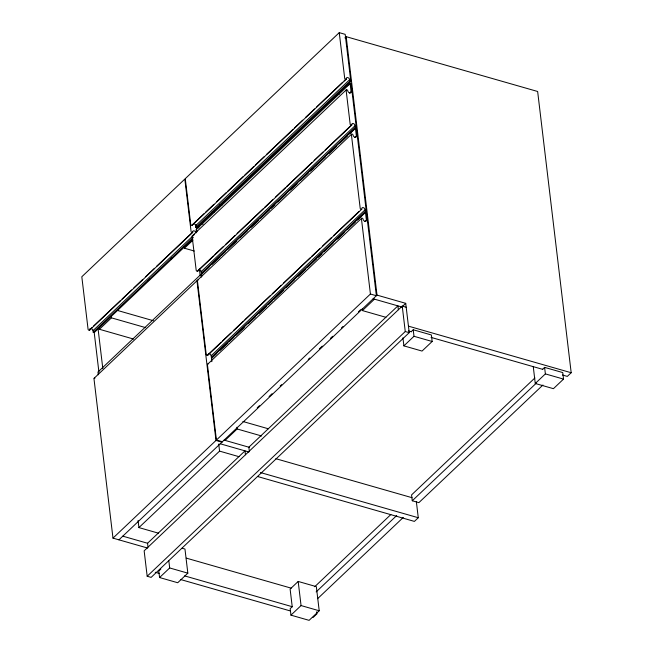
<?xml version="1.0" encoding="UTF-8"?>
<svg xmlns="http://www.w3.org/2000/svg" width="653" height="653" viewBox="0 0 653 653"><rect width="100%" height="100%" fill="white"/><g stroke="black" fill="none" stroke-linecap="round" stroke-linejoin="round"><path stroke-width="0.98" d="M193.81 223.612A1.983 1.314 46.5 0 1 195.655 225.709L195.851 227.342L196.839 227.619L350.832 81.609L345.192 34.348L339.25 32.65L185.264 178.669L190.7 224.289A0.988 0.653 46.5 0 0 191.623 225.342A0.988 0.653 46.5 0 0 192.357 224.763L204.201 213.531M344.898 37.898L346.188 36.674L537.648 91.485L571.187 372.732L567.31 376.406L562.413 375.002M205.679 212.127L213.825 204.405M216.788 201.597L226.411 192.472M227.889 191.068L243.438 176.326M244.916 174.922L253.805 166.499M255.282 165.095L264.163 156.671M266.391 154.565L293.042 129.294M294.519 127.89L302.666 120.168M305.628 117.36L314.509 108.937M316.729 106.831L342.645 82.262M344.123 80.858L346.343 78.752A1.983 1.314 46.5 0 1 347.796 77.593A1.983 1.314 46.5 0 1 349.641 79.69L349.837 81.323L195.851 227.342M192.178 225.269L346.172 79.258M195.655 225.709L349.641 79.69M196.039 232.966A1.983 1.314 46.5 0 0 194.194 230.86A1.983 1.314 46.5 0 0 192.741 232.019A0.988 0.653 46.5 0 1 192.015 232.599A0.988 0.653 46.5 0 1 191.092 231.546L184.832 179.077L81.813 276.758L88.073 329.226A0.988 0.653 46.5 0 0 88.996 330.279A0.988 0.653 46.5 0 0 89.722 329.7L91.934 327.61M93.403 326.214L120.625 300.396M122.103 299.001L131.669 289.932M133.873 287.834L142.705 279.46M145.643 276.676L154.475 268.301M156.687 266.204L192.741 232.019M89.551 330.206L192.57 232.525M349.649 133.873L356.309 127.555L351.102 83.886L350.114 83.608L196.12 229.619L196.447 232.337M192.317 235.847L346.302 89.828M192.815 239.063L94.212 332.557L93.216 332.279L93.02 330.647L194.57 234.354M93.216 332.279L193.296 237.382M120.176 307.024L121.654 305.62M147.545 281.076L149.766 278.97M158.638 270.554L161.593 267.746M170.474 259.331L171.951 257.927M194.251 251.013L184.448 248.213L192.953 240.149M133.694 339.087L99.403 329.267L111.443 317.848L111.239 316.109M349.6 93.159L351.085 91.755L350.114 83.608M213.384 255.976L197.835 270.717A0.988 0.653 46.5 0 1 197.108 271.297A0.988 0.653 46.5 0 1 196.186 270.244L192.145 236.353A0.988 0.653 46.5 0 1 192.872 235.774M214.861 254.572L223.008 246.85M225.962 244.042L234.851 235.619M237.072 233.513L262.979 208.944M264.465 207.54L272.611 199.818M275.566 197.01L285.19 187.884M286.675 186.48L311.848 162.605M314.069 160.499L322.949 152.076M325.17 149.97L351.82 124.699A1.983 1.314 46.5 0 1 353.281 123.548A1.983 1.314 46.5 0 1 355.126 125.645L355.322 127.278L201.328 273.289L202.316 273.574L208.984 267.257M197.663 271.224L351.649 125.205M201.328 273.289L201.132 271.664L355.126 125.645M201.965 274.635L200.977 274.35L97.958 372.039L98.285 374.749M357.452 220.061L366.333 211.637L356.383 128.208L355.395 127.931L201.41 273.942L201.728 276.66M211.947 264.449L220.085 256.727M221.571 255.323L225.269 251.813M227.489 249.707L236.378 241.284M240.075 237.774L247.479 230.754M251.185 227.244L258.588 220.224M260.808 218.118L269.689 209.695M271.166 208.291L274.872 204.781M277.835 201.973L285.973 194.251M290.422 190.039L297.082 183.722M300.78 180.212L308.183 173.192M310.412 171.086L314.109 167.576M315.587 166.172L325.21 157.047M328.916 153.537L336.319 146.509M340.017 142.999L347.42 135.979M94.154 378.258L197.173 280.578M197.598 280.17L351.592 134.151M354.889 137.481L356.367 136.077L355.395 127.931M207.858 354.799L221.187 342.164M222.665 340.76L230.811 333.038M233.774 330.23L243.398 321.105M244.875 319.701L270.048 295.833M272.268 293.728L281.149 285.304M283.378 283.198L310.028 257.927M311.505 256.523L319.652 248.801M322.615 245.985L331.495 237.561M333.716 235.455L358.889 211.588M207.687 355.305L361.672 209.286M216.788 353.444L212.347 357.656L211.352 357.371L211.164 355.746L365.149 209.727A1.983 1.314 46.5 0 0 363.305 207.63A1.983 1.314 46.5 0 0 361.852 208.78A0.988 0.653 46.5 0 1 361.117 209.36A0.988 0.653 46.5 0 1 360.195 208.307L351.412 134.657A0.988 0.653 46.5 0 1 352.147 134.077A0.988 0.653 46.5 0 1 353.069 135.13A1.983 1.314 46.5 0 0 354.914 137.228A1.983 1.314 46.5 0 0 356.367 136.077M211.352 357.371L365.345 211.36L365.149 209.727M222.371 441.738L216.429 440.04L370.422 294.021L376.365 295.727L366.415 212.29L365.419 212.013L211.433 358.024L211.866 361.648M219.751 350.637L227.889 342.915M229.374 341.511L233.815 337.299M236.035 335.193L244.181 327.471M248.622 323.259L255.282 316.942M258.988 313.432L266.391 306.412M268.612 304.306L272.309 300.796M273.795 299.392L283.418 290.267M286.381 287.459L294.519 279.737M298.225 276.227L305.628 269.207M307.849 267.101L316.729 258.678M318.215 257.274L321.913 253.764M324.133 251.658L333.022 243.234M337.462 239.022L344.123 232.705M347.829 229.195L355.232 222.175M207.63 364.252L361.615 218.233M364.913 221.563L366.39 220.159L365.419 212.013M147.643 548.055L112.985 538.129L215.996 440.449L196.994 281.084A0.988 0.653 46.5 0 1 197.516 280.472M257.258 407.75L259.47 405.644M269.077 396.542L272.032 393.735M280.161 386.029L281.639 384.633M308.232 359.411L309.71 358.007M319.317 348.898L322.272 346.098M330.394 338.393L332.614 336.295M341.478 327.888L342.956 326.484M358.473 311.775L360.685 309.669M118.928 539.835L377.01 295.115L346.188 36.674M225.081 440.391L237.129 428.972L236.917 427.233M385.923 317.309L362.415 310.583L374.455 299.164M158.369 533.158L138.918 527.591L219.571 451.117L218.731 444.048M406.19 307.245L402.232 306.11L144.15 550.83L147.178 576.248L151.137 577.383L409.219 332.663L405.725 303.335L377.01 295.115M402.501 306.396L405.725 303.335M147.178 576.248L405.26 331.528L402.232 306.11M160.834 569.09L158.793 571.024L159.569 577.538L177.722 582.737L187.835 573.154L184.962 549.034L182.089 548.218M411.178 331.708L413.218 329.773L431.372 334.965L432.155 341.486L422.042 351.069L403.889 345.87L402.925 337.83M159.569 577.538L169.682 567.955L168.841 560.919M403.889 345.87L413.994 336.287L413.218 329.773M298.184 581.448L290.12 589.096L292.218 606.694L290.177 608.637L290.952 615.15L309.106 620.35L319.211 610.767L316.338 586.647L298.184 581.448L301.057 605.568L290.952 615.15M542.553 369.32L544.602 367.378L562.755 372.577L563.531 379.099L553.426 388.682L535.264 383.482L533.232 366.398M314.705 586.745L390.829 514.564M534.889 377.956L411.57 494.901L412.263 500.769L418.867 502.655L542.929 385.017M535.264 383.482L545.377 373.9L544.602 367.378M316.142 591.912L396.706 515.527M412.263 500.769L536.325 383.123M317.57 598.711L403.301 517.413M313.105 617.452L316.974 613.787L316.729 611.763M416.345 501.545L418.271 517.731L414.402 521.404L257.543 476.494M349.837 81.323L350.832 81.609M337.47 93.485L339.429 94.048M355.322 127.278L356.309 127.555M365.345 211.36L366.333 211.637M219.906 204.96L221.865 205.515M212.184 211.874L214.143 212.437M201.124 223.579L203.083 224.134M373.132 298.78L401.889 307.016M408.443 326.149L571.187 372.732M408.492 330.94L411.439 331.781M431.045 337.397L542.806 369.386M405.26 331.528L409.219 332.663M413.994 336.287L432.155 341.486M545.377 373.9L563.531 379.099M117.205 310.371L153.447 320.745M111.443 317.848L145.733 327.659M242.892 421.495L268.359 428.784M237.129 428.972L261.616 435.984M224.093 440.106L249.577 447.403M215.996 440.449L221.938 442.146M275.795 458.684L412.092 497.708M220.224 443.779L248.94 451.998M219.571 451.117L239.014 456.684M260.433 472.543L418.271 517.731M122.797 536.162L147.684 543.288M186.26 558.111L291.189 588.149M169.682 567.955L187.835 573.154M301.057 605.568L319.211 610.767M184.628 575.897L292.462 606.768M155.267 572.273L159.185 573.391M180.75 579.57L290.552 611.004M398.354 309.783L397.889 305.873L248.85 447.199L249.315 451.109M347.494 83.755L347.731 85.772M339.25 32.65L344.694 78.278A0.988 0.653 46.5 0 0 345.617 79.323A0.988 0.653 46.5 0 0 346.343 78.752M370.422 294.021L361.444 218.739A0.988 0.653 46.5 0 1 362.17 218.159A0.988 0.653 46.5 0 1 363.092 219.212A1.983 1.314 46.5 0 0 364.937 221.31A1.983 1.314 46.5 0 0 366.39 220.159M362.203 308.845L362.415 310.583M245.446 454.774L244.981 450.864L147.554 543.247L148.019 547.157M198.569 226.085L198.814 228.109M196.031 224.861L196.871 231.872M211.711 356.375L211.956 358.391M200.977 274.35L201.304 277.068M199.394 269.134L200.12 275.191M216.429 440.04L207.45 364.758A0.988 0.653 46.5 0 1 207.972 364.145M184.244 246.475L184.448 248.213M138.077 520.523L138.918 527.591M99.166 327.308L99.403 329.267M97.999 328.198L102.815 368.578M94.13 331.871L98.938 372.251M112.985 538.129L93.983 378.764A0.988 0.653 46.5 0 1 94.922 378.275M192.357 224.763A1.983 1.314 46.5 0 1 192.357 224.363M351.82 124.699A0.988 0.653 46.5 0 1 351.094 125.278A0.988 0.653 46.5 0 1 350.171 124.225L346.131 90.334A0.988 0.653 46.5 0 1 346.857 89.755A0.988 0.653 46.5 0 1 347.78 90.808A1.983 1.314 46.5 0 0 349.624 92.906A1.983 1.314 46.5 0 0 351.085 91.755M198.871 269.493A1.983 1.314 46.5 0 1 201.132 271.664M89.722 329.7A1.983 1.314 46.5 0 1 90.065 328.688M90.383 328.524A1.983 1.314 46.5 0 1 93.02 330.647M207.858 355.003A0.988 0.653 46.5 0 1 206.209 354.326L197.426 280.676A0.988 0.653 46.5 0 1 198.153 280.096M208.519 353.624A1.983 1.314 46.5 0 1 211.164 355.746"/></g></svg>
